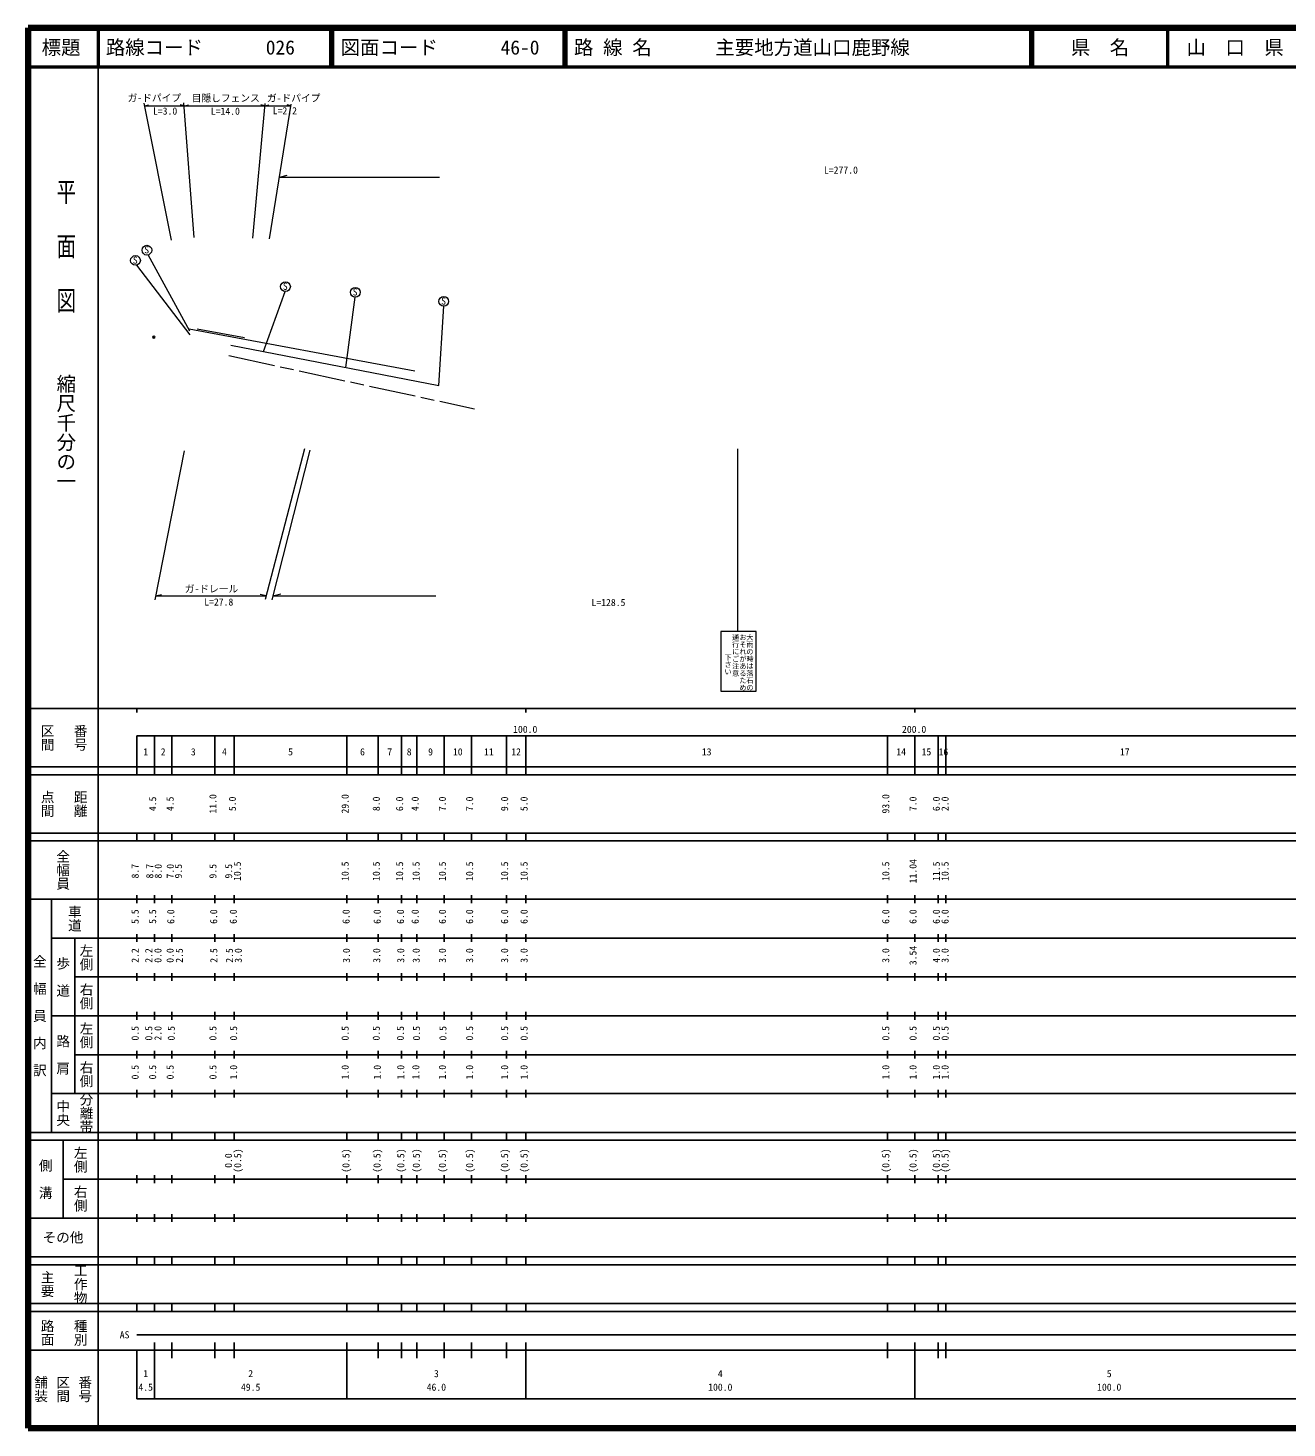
# Model space of a CAD drawing. Units: millimetres on the paper, with parts at other scales. Extents: x 40 to 680, y 20 to 380.
# Drawn here: x 40 to 363.7, y 20 to 380 of the extents above; entities that cross this region are included whole.
import ezdxf
from ezdxf.enums import TextEntityAlignment as Align

# ---------------------------------------------------------------- set-up
doc = ezdxf.new("R2010")
doc.units = ezdxf.units.MM
doc.header["$PDMODE"] = 32
doc.header["$PDSIZE"] = 0.5
doc.linetypes.add('CHAIN', pattern=[18.5, 12, -1.5, 3.5, -1.5])
for name, color, linetype, lineweight in [('M-BGD', 7, 'Continuous', 13), ('M-BMK', 2, 'CHAIN', 13), ('M-STR-HTXT', 7, 'Continuous', 13), ('M-STR-STRC', 7, 'Continuous', 13), ('M-TTL', 2, 'Continuous', 140), ('M-TTL-BAND', 7, 'Continuous', 25), ('M-TTL-LINE', 7, 'Continuous', 50)]:
    doc.layers.add(name, color=color, linetype=linetype, lineweight=lineweight)
doc.layers.add('M-OTRS', color=6, linetype='Continuous')
doc.layers.add('M-TTL-TXT', color=7, linetype='Continuous')
doc.styles.add('@ＭＳ ゴシック', font='')
doc.styles.add('@ＭＳ 明朝', font='')
doc.styles.add('ＭＳ ゴシック', font='')
doc.styles.get('@ＭＳ ゴシック').set_extended_font_data('@MS Gothic')
doc.styles.get('@ＭＳ 明朝').set_extended_font_data('@MS Mincho')
doc.styles.get('ＭＳ ゴシック').set_extended_font_data('MS Gothic')

msp = doc.modelspace()

# ---------------------------------------------------------------- linework, layer by layer
at = {"layer": 'M-BGD'}
for p, q in [((81.595, 302.06), (70.901, 321.67)), ((81.713, 301.106), (68.002, 319.011)), ((100.582, 296.774), (106.111, 312.251)), ((121.736, 292.677), (124.149, 310.754)), ((145.671, 288.043), (146.913, 308.457)), ((81.444, 302.609), (139.448, 291.859)), ((83.526, 302.655), (95.634, 300.411)), ((92.164, 298.404), (145.671, 288.043))]:
    msp.add_line(p, q, dxfattribs=at)
for centre in [(70.568, 322.865), (67.633, 320.229), (106.201, 313.495), (124.167, 312.04), (146.906, 309.698)]:
    msp.add_circle(centre, 1.25, dxfattribs=at)
at = {"layer": 'M-BMK'}
msp.add_line((91.68, 295.756), (154.835, 282.082), dxfattribs=at)
at = {"layer": 'M-OTRS'}
msp.add_point((72.343, 300.479), dxfattribs=at)
at = {"layer": 'M-STR-HTXT'}
for p, q in [((76.884, 325.474), (69.862, 360.683)), ((69.996, 360.011), (70.996, 360.261)), ((69.996, 360.011), (80.154, 360.011)), ((80.154, 360.011), (79.154, 360.261)), ((82.716, 326.145), (80.1, 360.73)), ((80.263, 360.011), (81.263, 360.261)), ((80.263, 360.011), (100.895, 360.011)), ((97.815, 325.964), (100.949, 360.607)), ((100.895, 360.011), (99.895, 360.261)), ((100.895, 360.011), (101.895, 360.261)), ((100.895, 360.011), (107.618, 360.011)), ((102.092, 325.76), (107.687, 360.437)), ((107.618, 360.011), (106.618, 360.261)), ((104.652, 341.625), (106.652, 342.125)), ((104.652, 341.625), (145.834, 341.625)), ((80.184, 271.249), (72.615, 232.935)), ((111.115, 271.808), (100.947, 233.018)), ((112.497, 271.408), (102.723, 232.982)), ((72.823, 233.99), (74.323, 234.365)), ((101.202, 233.99), (99.702, 234.365)), ((102.979, 233.99), (104.979, 234.49)), ((72.823, 233.99), (101.202, 233.99)), ((102.979, 233.99), (144.885, 233.99))]:
    msp.add_line(p, q, dxfattribs=at)
at = {"layer": 'M-STR-STRC'}
for p, q in [((222.399, 271.811), (222.399, 224.801)), ((227.197, 224.801), (218.147, 224.801)), ((218.147, 224.801), (218.147, 209.47)), ((227.197, 209.47), (227.197, 224.801)), ((218.147, 209.47), (227.197, 209.47))]:
    msp.add_line(p, q, dxfattribs=at)
at = {"layer": 'M-TTL'}
for p, q in [((40, 380), (40, 20)), ((680, 380), (40, 380)), ((40, 20), (680, 20))]:
    msp.add_line(p, q, dxfattribs=at)
at = {"layer": 'M-TTL-BAND'}
for p, q in [((58, 370), (58, 20)), ((40, 205), (579, 205)), ((68, 205), (68, 204)), ((168, 205), (168, 204)), ((268, 205), (268, 204)), ((68, 198), (579, 198)), ((68, 198), (68, 188)), ((72.5, 188), (72.5, 198)), ((77, 188), (77, 198)), ((88, 188), (88, 198)), ((93, 188), (93, 198)), ((122, 188), (122, 198)), ((130, 188), (130, 198)), ((136, 188), (136, 198)), ((140, 188), (140, 198)), ((147, 188), (147, 198)), ((154, 188), (154, 198)), ((163, 188), (163, 198)), ((168, 188), (168, 198)), ((261, 188), (261, 198)), ((268, 188), (268, 198)), ((274, 188), (274, 198)), ((276, 188), (276, 198)), ((40, 190), (579, 190)), ((40, 188), (579, 188)), ((40, 173), (579, 173)), ((68, 171), (68, 173)), ((72.5, 171), (72.5, 173)), ((77, 171), (77, 173)), ((88, 171), (88, 173)), ((93, 171), (93, 173)), ((122, 171), (122, 173)), ((130, 171), (130, 173)), ((136, 171), (136, 173)), ((140, 171), (140, 173)), ((147, 171), (147, 173)), ((154, 171), (154, 173)), ((163, 171), (163, 173)), ((168, 171), (168, 173)), ((261, 171), (261, 173)), ((268, 171), (268, 173)), ((274, 171), (274, 173)), ((276, 171), (276, 173)), ((40, 171), (579, 171)), ((40, 156), (579, 156)), ((46, 96), (46, 156)), ((68, 155), (68, 157)), ((72.5, 155), (72.5, 157)), ((77, 155), (77, 157)), ((88, 155), (88, 157)), ((93, 155), (93, 157)), ((122, 155), (122, 157)), ((130, 155), (130, 157)), ((136, 155), (136, 157)), ((140, 155), (140, 157)), ((147, 155), (147, 157)), ((154, 155), (154, 157)), ((163, 155), (163, 157)), ((168, 155), (168, 157)), ((261, 155), (261, 157)), ((268, 155), (268, 157)), ((274, 155), (274, 157)), ((276, 155), (276, 157)), ((46, 146), (579, 146)), ((52, 146), (52, 106)), ((68, 145), (68, 147)), ((72.5, 145), (72.5, 147)), ((77, 145), (77, 147)), ((88, 145), (88, 147)), ((93, 145), (93, 147)), ((122, 145), (122, 147)), ((130, 145), (130, 147)), ((136, 145), (136, 147)), ((140, 145), (140, 147)), ((147, 145), (147, 147)), ((154, 145), (154, 147)), ((163, 145), (163, 147)), ((168, 145), (168, 147)), ((261, 145), (261, 147)), ((268, 145), (268, 147)), ((274, 145), (274, 147)), ((276, 145), (276, 147)), ((68, 135), (68, 137)), ((72.5, 135), (72.5, 137)), ((77, 135), (77, 137)), ((88, 135), (88, 137)), ((93, 135), (93, 137)), ((122, 135), (122, 137)), ((130, 135), (130, 137)), ((136, 135), (136, 137)), ((140, 135), (140, 137)), ((147, 135), (147, 137)), ((154, 135), (154, 137)), ((163, 135), (163, 137)), ((168, 135), (168, 137)), ((261, 135), (261, 137)), ((268, 135), (268, 137)), ((274, 135), (274, 137)), ((276, 135), (276, 137)), ((52, 136), (579, 136)), ((46, 126), (579, 126)), ((68, 125), (68, 127)), ((72.5, 125), (72.5, 127)), ((77, 125), (77, 127)), ((88, 125), (88, 127)), ((93, 125), (93, 127)), ((122, 125), (122, 127)), ((130, 125), (130, 127)), ((136, 125), (136, 127)), ((140, 125), (140, 127)), ((147, 125), (147, 127)), ((154, 125), (154, 127)), ((163, 125), (163, 127)), ((168, 125), (168, 127)), ((261, 125), (261, 127)), ((268, 125), (268, 127)), ((274, 125), (274, 127)), ((276, 125), (276, 127)), ((52, 116), (579, 116)), ((68, 115), (68, 117)), ((72.5, 115), (72.5, 117)), ((77, 115), (77, 117)), ((88, 115), (88, 117)), ((93, 115), (93, 117)), ((122, 115), (122, 117)), ((130, 115), (130, 117)), ((136, 115), (136, 117)), ((140, 115), (140, 117)), ((147, 115), (147, 117)), ((154, 115), (154, 117)), ((163, 115), (163, 117)), ((168, 115), (168, 117)), ((261, 115), (261, 117)), ((268, 115), (268, 117)), ((274, 115), (274, 117)), ((276, 115), (276, 117)), ((46, 106), (579, 106)), ((68, 105), (68, 107)), ((72.5, 105), (72.5, 107)), ((77, 105), (77, 107)), ((88, 105), (88, 107)), ((93, 105), (93, 107)), ((122, 105), (122, 107)), ((130, 105), (130, 107)), ((136, 105), (136, 107)), ((140, 105), (140, 107)), ((147, 105), (147, 107)), ((154, 105), (154, 107)), ((163, 105), (163, 107)), ((168, 105), (168, 107)), ((261, 105), (261, 107)), ((268, 105), (268, 107)), ((274, 105), (274, 107)), ((276, 105), (276, 107)), ((40, 96), (579, 96)), ((40, 94), (579, 94)), ((49, 94), (49, 74)), ((68, 94), (68, 96)), ((72.5, 94), (72.5, 96)), ((77, 94), (77, 96)), ((88, 94), (88, 96)), ((93, 94), (93, 96)), ((122, 94), (122, 96)), ((130, 94), (130, 96)), ((136, 94), (136, 96)), ((140, 94), (140, 96)), ((147, 94), (147, 96)), ((154, 94), (154, 96)), ((163, 94), (163, 96)), ((168, 94), (168, 96)), ((261, 94), (261, 96)), ((268, 94), (268, 96)), ((274, 94), (274, 96)), ((276, 94), (276, 96)), ((49, 84), (579, 84)), ((68, 83), (68, 85)), ((72.5, 83), (72.5, 85)), ((77, 83), (77, 85)), ((88, 83), (88, 85)), ((93, 83), (93, 85)), ((122, 83), (122, 85)), ((130, 83), (130, 85)), ((136, 83), (136, 85)), ((140, 83), (140, 85)), ((147, 83), (147, 85)), ((154, 83), (154, 85)), ((163, 83), (163, 85)), ((168, 83), (168, 85)), ((261, 83), (261, 85)), ((268, 83), (268, 85)), ((274, 83), (274, 85)), ((276, 83), (276, 85)), ((40, 74), (579, 74)), ((68, 73), (68, 75)), ((72.5, 73), (72.5, 75)), ((77, 73), (77, 75)), ((88, 73), (88, 75)), ((93, 73), (93, 75)), ((122, 73), (122, 75)), ((130, 73), (130, 75)), ((136, 73), (136, 75)), ((140, 73), (140, 75)), ((147, 73), (147, 75)), ((154, 73), (154, 75)), ((163, 73), (163, 75)), ((168, 73), (168, 75)), ((261, 73), (261, 75)), ((268, 73), (268, 75)), ((274, 73), (274, 75)), ((276, 73), (276, 75)), ((40, 64), (579, 64)), ((40, 62), (579, 62)), ((68, 62), (68, 64)), ((72.5, 62), (72.5, 64)), ((77, 62), (77, 64)), ((88, 62), (88, 64)), ((93, 62), (93, 64)), ((122, 62), (122, 64)), ((130, 62), (130, 64)), ((136, 62), (136, 64)), ((140, 62), (140, 64)), ((147, 62), (147, 64)), ((154, 62), (154, 64)), ((163, 62), (163, 64)), ((168, 62), (168, 64)), ((261, 62), (261, 64)), ((268, 62), (268, 64)), ((274, 62), (274, 64)), ((276, 62), (276, 64)), ((40, 52), (579, 52)), ((68, 50), (68, 52)), ((72.5, 50), (72.5, 52)), ((77, 50), (77, 52)), ((88, 50), (88, 52)), ((93, 50), (93, 52)), ((122, 50), (122, 52)), ((130, 50), (130, 52)), ((136, 50), (136, 52)), ((140, 50), (140, 52)), ((147, 50), (147, 52)), ((154, 50), (154, 52)), ((163, 50), (163, 52)), ((168, 50), (168, 52)), ((261, 50), (261, 52)), ((268, 50), (268, 52)), ((274, 50), (274, 52)), ((276, 50), (276, 52)), ((40, 50), (579, 50)), ((68, 44), (565, 44)), ((40, 40), (579, 40)), ((68, 40), (68, 27.5)), ((72.5, 27.5), (72.5, 42)), ((77, 38), (77, 42)), ((88, 38), (88, 42)), ((93, 38), (93, 42)), ((122, 27.5), (122, 42)), ((130, 38), (130, 42)), ((136, 38), (136, 42)), ((140, 38), (140, 42)), ((147, 38), (147, 42)), ((154, 38), (154, 42)), ((163, 38), (163, 42)), ((168, 27.5), (168, 42)), ((261, 38), (261, 42)), ((268, 27.5), (268, 42)), ((274, 38), (274, 42)), ((276, 38), (276, 42)), ((68, 27.5), (579, 27.5))]:
    msp.add_line(p, q, dxfattribs=at)
at = {"layer": 'M-TTL-LINE'}
for p, q in [((58, 380), (58, 370)), ((117.75, 380), (117.75, 370)), ((118.25, 380), (118.25, 370)), ((177.75, 380), (177.75, 370)), ((178.25, 380), (178.25, 370)), ((297.75, 380), (297.75, 370)), ((298.25, 380), (298.25, 370)), ((333, 380), (333, 370)), ((40, 370), (680, 370))]:
    msp.add_line(p, q, dxfattribs=at)

# ---------------------------------------------------------------- texts
at = {"layer": 'M-BGD', "style": 'ＭＳ ゴシック'}
for p in [(66.954, 318.855), (69.889, 321.491), (105.522, 312.121), (123.489, 310.667), (146.228, 308.325)]:
    msp.add_text('S', height=1.833, dxfattribs=at).set_placement(p, align=Align.BOTTOM_LEFT)
at = {"layer": 'M-STR-HTXT', "style": 'ＭＳ ゴシック'}
for s, p in [('ガ-ドパイプ', (65.611, 360.554)), ('目隠しフェンス', (82.092, 360.509)), ('ガ-ドパイプ', (101.421, 360.509)), ('L=3.0', (72.134, 357.181)), ('L=14.0', (86.999, 357.137)), ('L=2.2', (102.929, 357.27)), ('L=277.0', (244.656, 342.009)), ('ガ-ドレール', (80.308, 234.298)), ('L=27.8', (85.308, 230.94)), ('L=128.5', (184.879, 230.815))]:
    msp.add_text(s, height=1.833, dxfattribs=at).set_placement(p, align=Align.BOTTOM_LEFT)
at = {"layer": 'M-STR-STRC', "style": '@ＭＳ 明朝'}
for s, p in [('通行にご注意', (220.862, 224.268)), ('おそれがあるため', (222.725, 224.268)), ('大雨の時は落石の', (224.515, 224.268)), ('下さい', (218.896, 219.108))]:
    msp.add_text(s, height=1.32, rotation=270, dxfattribs=at).set_placement(p, align=Align.BOTTOM_LEFT)
at = {"layer": 'M-TTL-BAND', "style": '@ＭＳ ゴシック', "width": 1.4}
msp.add_text('平  面  図', height=3.666, rotation=270, dxfattribs=at).set_placement((49.777, 306.475), align=Align.MIDDLE_RIGHT)
at = {"layer": 'M-TTL-BAND', "style": '@ＭＳ ゴシック'}
msp.add_text('縮尺千分の一', height=3.666, rotation=270, dxfattribs=at).set_placement((49.777, 261.03), align=Align.MIDDLE_RIGHT)
for s, p in [('区間', (45, 197.5)), ('番号', (53.5, 197.5)), ('点間', (45, 180.5)), ('距離', (53.5, 180.5)), ('全幅員', (49, 163.5)), ('車道', (52, 151)), ('左側', (55, 141)), ('全\u3000幅\u3000員\u3000内\u3000訳', (43, 126)), ('歩\u3000道', (49, 136)), ('右側', (55, 131)), ('左側', (55, 121)), ('路\u3000肩', (49, 116)), ('右側', (55, 111)), ('分離帯', (55, 101)), ('中央', (49, 101)), ('左側', (53.5, 89)), ('側\u3000溝', (44.5, 84)), ('右側', (53.5, 79)), ('工作物', (53.5, 57)), ('主要', (45, 57)), ('路面', (45, 44.5)), ('種別', (53.5, 44.5)), ('舗装', (43.333, 30)), ('区間', (49, 30)), ('番号', (54.667, 30))]:
    msp.add_text(s, height=2.566, rotation=270, dxfattribs=at).set_placement(p, align=Align.MIDDLE_CENTER)
at = {"layer": 'M-TTL-BAND', "style": 'ＭＳ ゴシック'}
for s, p in [('100.0', (167.844, 198.195)), ('200.0', (267.844, 198.195)), ('1', (70.25, 192.405)), ('2', (74.75, 192.405)), ('3', (82.5, 192.405)), ('4', (90.5, 192.405)), ('5', (107.5, 192.405)), ('6', (126, 192.405)), ('7', (133, 192.405)), ('8', (138, 192.405)), ('9', (143.5, 192.405)), ('10', (150.5, 192.405)), ('11', (158.5, 192.405)), ('12', (165.5, 192.405)), ('13', (214.5, 192.405)), ('14', (264.5, 192.405)), ('15', (271, 192.405)), ('16', (275.373, 192.405)), ('17', (322, 192.405)), ('AS', (64.841, 42.5)), ('1', (70.25, 32.523)), ('2', (97.25, 32.523)), ('3', (145, 32.523)), ('4', (218, 32.523)), ('5', (318, 32.523)), ('4.5', (70.25, 29.033)), ('49.5', (97.25, 29.033)), ('46.0', (145, 29.033)), ('100.0', (218, 29.033)), ('100.0', (318, 29.033))]:
    msp.add_text(s, height=1.833, dxfattribs=at).set_placement(p, align=Align.BOTTOM_CENTER)
for s, p in [('4.5', (73.5, 180.5)), ('4.5', (78, 180.5)), ('11.0', (89, 180.5)), ('5.0', (94, 180.5)), ('29.0', (123, 180.5)), ('8.0', (131, 180.5)), ('6.0', (137, 180.5)), ('4.0', (141, 180.5)), ('7.0', (148, 180.5)), ('7.0', (155, 180.5)), ('9.0', (164, 180.5)), ('5.0', (169, 180.5)), ('93.0', (262, 180.5)), ('7.0', (269, 180.5)), ('6.0', (275, 180.5)), ('2.0', (277.247, 180.5)), ('11.04', (269, 163.174)), ('8.7', (69, 163.174)), ('8.7', (72.751, 163.174)), ('8.0', (74.931, 163.174)), ('7.0', (78.026, 163.174)), ('9.5', (80.129, 163.174)), ('9.5', (89, 163.174)), ('9.5', (93.042, 163.174)), ('10.5', (95.288, 163.174)), ('10.5', (123, 163.174)), ('10.5', (131, 163.174)), ('10.5', (137, 163.174)), ('10.5', (141.242, 163.174)), ('10.5', (148, 163.174)), ('10.5', (155, 163.174)), ('10.5', (164, 163.174)), ('10.5', (169, 163.174)), ('10.5', (262, 163.174)), ('11.5', (275, 163.174)), ('10.5', (277.247, 163.174)), ('5.5', (69, 151.5)), ('5.5', (73.5, 151.5)), ('6.0', (78.175, 151.5)), ('6.0', (89.193, 151.5)), ('6.0', (94.237, 151.5)), ('6.0', (123.237, 151.5)), ('6.0', (131.237, 151.5)), ('6.0', (137.237, 151.5)), ('6.0', (141, 151.5)), ('6.0', (148, 151.5)), ('6.0', (155, 151.5)), ('6.0', (164, 151.5)), ('6.0', (169, 151.5)), ('6.0', (262, 151.5)), ('6.0', (269, 151.5)), ('6.0', (275, 151.5)), ('6.0', (277.247, 151.5)), ('2.2', (69, 141.5)), ('2.2', (72.5, 141.5)), ('0.0', (74.87, 141.5)), ('0.0', (77.995, 141.5)), ('2.5', (80.365, 141.5)), ('2.5', (89.229, 141.5)), ('2.5', (93.248, 141.5)), ('3.0', (95.514, 141.5)), ('3.0', (123.329, 141.5)), ('3.0', (131.112, 141.5)), ('3.0', (137.291, 141.5)), ('3.0', (141.266, 141.5)), ('3.0', (148, 141.5)), ('3.0', (155, 141.5)), ('3.0', (164, 141.5)), ('3.0', (169, 141.5)), ('3.0', (262, 141.5)), ('3.54', (269, 141.5)), ('4.0', (275, 141.5)), ('3.0', (277.247, 141.5)), ('0.5', (69, 121.5)), ('0.5', (72.5, 121.5)), ('2.0', (74.87, 121.5)), ('0.5', (78.289, 121.5)), ('0.5', (89, 121.5)), ('0.5', (94.316, 121.5)), ('0.5', (123, 121.5)), ('0.5', (131, 121.5)), ('0.5', (137.197, 121.5)), ('0.5', (141.344, 121.5)), ('0.5', (148.14, 121.5)), ('0.5', (155, 121.5)), ('0.5', (164, 121.5)), ('0.5', (169, 121.5)), ('0.5', (262, 121.5)), ('0.5', (269, 121.5)), ('0.5', (275, 121.5)), ('0.5', (277.247, 121.5)), ('0.5', (69, 111.5)), ('0.5', (73.5, 111.5)), ('0.5', (78, 111.5)), ('0.5', (89, 111.5)), ('1.0', (94.316, 111.5)), ('1.0', (123, 111.5)), ('1.0', (131.263, 111.5)), ('1.0', (137.289, 111.5)), ('1.0', (141.171, 111.5)), ('1.0', (148, 111.5)), ('1.0', (155, 111.5)), ('1.0', (164, 111.5)), ('1.0', (169, 111.5)), ('1.0', (262, 111.5)), ('1.0', (269, 111.5)), ('1.0', (275, 111.5)), ('1.0', (277.247, 111.5)), ('0.0', (93, 88.764)), ('(0.5)', (95.37, 88.764)), ('(0.5)', (123.201, 88.764)), ('(0.5)', (131.188, 88.764)), ('(0.5)', (137.312, 88.764)), ('(0.5)', (141.292, 88.764)), ('(0.5)', (148, 88.764)), ('(0.5)', (155, 88.764)), ('(0.5)', (164, 88.764)), ('(0.5)', (169, 88.764)), ('(0.5)', (262, 88.764)), ('(0.5)', (269, 88.764)), ('(0.5)', (275, 88.764)), ('(0.5)', (277.247, 88.764))]:
    msp.add_text(s, height=1.833, rotation=90, dxfattribs=at).set_placement(p, align=Align.BOTTOM_CENTER)
msp.add_text('その他', height=2.566, dxfattribs=at).set_placement((49, 69), align=Align.MIDDLE_CENTER)
at = {"layer": 'M-TTL-TXT', "style": 'ＭＳ ゴシック'}
for s, p in [('標題', (48.5, 375)), ('県\u3000名', (315.625, 375)), ('山\u3000口\u3000県', (350.375, 375))]:
    msp.add_text(s, height=3.666, dxfattribs=at).set_placement(p, align=Align.MIDDLE_CENTER)
for s, p in [('路線コード', (60, 375)), ('026', (101.142, 375)), ('図面コード', (120.38, 375)), ('46-0', (161.521, 375)), ('路 線 名', (180.38, 375)), ('主要地方道山口鹿野線', (216.734, 375))]:
    msp.add_text(s, height=3.666, dxfattribs=at).set_placement(p, align=Align.MIDDLE_LEFT)

doc.saveas('drawing.dxf')
